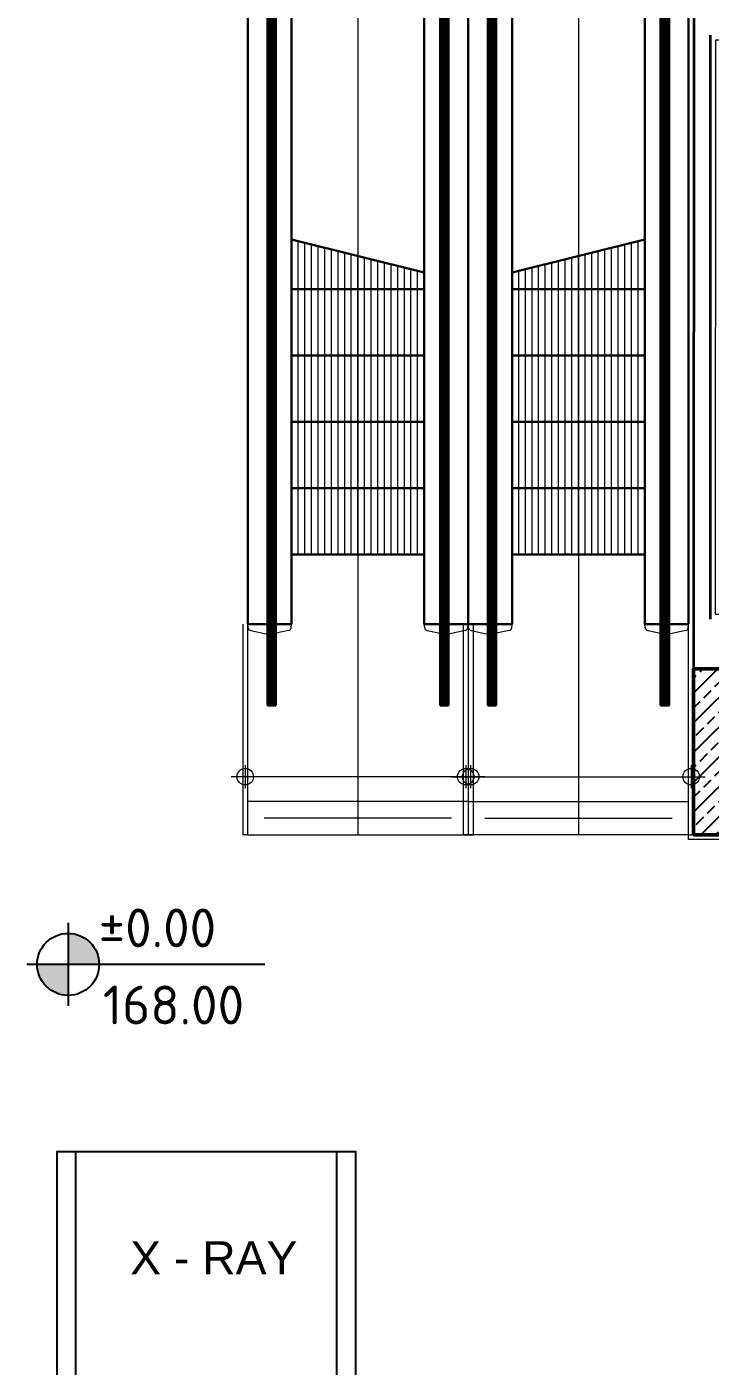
# Model space of a CAD drawing. Header units: millimetres. Extents: x 1443065 to 1517367, y 3763150 to 3779068.
# Drawn here: x 1477282 to 1477694, y 3766116 to 3766924 of the extents above; entities that cross this region are included whole.
import ezdxf
from ezdxf.enums import TextEntityAlignment as Align

# ---------------------------------------------------------------- set-up
doc = ezdxf.new("R2010")
doc.units = ezdxf.units.MM
for name, color, linetype, lineweight in [('1', 7, 'Continuous', 30), ('2', 3, 'Continuous', 15), ('3', 5, 'Continuous', 15), ('5', 2, 'Continuous', 15), ('DUVAR', 2, 'Continuous', 35), ('MAHAL', 52, 'Continuous', 13), ('SIVA', 3, 'Continuous', 9), ('TASIYICI', 170, 'Continuous', 50)]:
    doc.layers.add(name, color=color, linetype=linetype, lineweight=lineweight)
for name, color, linetype in [('m-TAR_duvar', 8, 'Continuous'), ('m-TFR_vitrifiye', 1, 'Continuous'), ('m-YAZ_kot', 7, 'Continuous')]:
    doc.layers.add(name, color=color, linetype=linetype)
doc.styles.add('mono', font='isocpeur.ttf')
doc.styles.get("Standard").update_dxf_attribs({"font": 'arial.ttf'})

# ---------------------------------------------------------------- blocks, each defined once
blk = doc.blocks.new('m-plankot')
h = blk.add_hatch(color=256)
h.paths.add_polyline_path([(0, 0.144), (0, 0), (0.144, 0, 0.414214)])
h.paths.add_polyline_path([(0, -0.144), (0, 0), (-0.144, 0, 0.414214)])
for p, q in [((0, 0.192), (0, -0.192)), ((0.9136, 0), (-0.192, 0))]:
    blk.add_line(p, q)
blk.add_circle((0, 0), 0.144)
blk.add_attdef('INCEKOT', (0.1868, 0.1), '', height=0.18)
blk.add_attdef('KABAKOT', text='', height=0.18).set_placement((0.1868, -0.1), align=Align.TOP_LEFT)

msp = doc.modelspace()

# ---------------------------------------------------------------- hatches: boundary and pattern name
at = {"layer": 'm-TAR_duvar'}
h = msp.add_hatch(dxfattribs=at)
h.set_pattern_fill('ANSI33', color=256, scale=2)
h.set_pattern_definition([(45, (55132.096, -87954.948), (-8.98025612, 8.98025612), []), (45, (55141.077, -87954.948), (-8.98025612, 8.98025612), [6.35, -3.175])])
h.paths.add_polyline_path([(1477784.05, 3766536.58), (1477684.05, 3766536.58), (1477684.05, 3766436.58), (1477784.05, 3766436.58)])

# ---------------------------------------------------------------- linework, layer by layer
at = {"layer": '1'}
for p, q in [((1477415.05, 3767326.6), (1477414.87, 3766563.58)), ((1477426.73, 3767326.6), (1477426.72, 3766514.58)), ((1477431.82, 3766514.58), (1477431.83, 3767326.6)), ((1477441.38, 3767326.6), (1477441.37, 3766563.58)), ((1477521.38, 3767326.6), (1477521.37, 3766563.58)), ((1477530.92, 3766514.58), (1477530.93, 3767326.6)), ((1477536.03, 3767326.6), (1477536.02, 3766514.58)), ((1477547.88, 3767326.6), (1477547.87, 3766563.58)), ((1477559.73, 3767326.6), (1477559.72, 3766514.58)), ((1477564.82, 3766514.58), (1477564.83, 3767326.6)), ((1477574.38, 3767326.6), (1477574.37, 3766563.58)), ((1477654.38, 3767326.6), (1477654.37, 3766563.58)), ((1477663.92, 3766514.58), (1477663.93, 3767326.6)), ((1477669.03, 3767326.6), (1477669.02, 3766514.58)), ((1477680.87, 3767326.6), (1477680.87, 3766563.58)), ((1477547.88, 3767210.7), (1477547.87, 3766563.58)), ((1477441.37, 3766605.58), (1477441.37, 3766795.58)), ((1477521.37, 3766775.58), (1477441.37, 3766795.58)), ((1477574.37, 3766775.58), (1477654.37, 3766795.58)), ((1477654.37, 3766605.58), (1477654.37, 3766795.58)), ((1477521.37, 3766775.58), (1477521.37, 3766605.58)), ((1477574.37, 3766775.58), (1477574.37, 3766605.58)), ((1477441.37, 3766765.58), (1477521.37, 3766765.58)), ((1477654.37, 3766765.58), (1477574.37, 3766765.58)), ((1477441.37, 3766725.58), (1477521.37, 3766725.58)), ((1477654.37, 3766725.58), (1477574.37, 3766725.58)), ((1477441.37, 3766685.58), (1477521.37, 3766685.58)), ((1477654.37, 3766685.58), (1477574.37, 3766685.58)), ((1477441.37, 3766645.58), (1477521.37, 3766645.58)), ((1477654.37, 3766645.58), (1477574.37, 3766645.58)), ((1477441.37, 3766605.58), (1477521.37, 3766605.58)), ((1477654.37, 3766605.58), (1477574.37, 3766605.58)), ((1477426.72, 3766563.58), (1477414.87, 3766563.58)), ((1477431.82, 3766563.58), (1477441.37, 3766563.58)), ((1477530.92, 3766563.58), (1477521.37, 3766563.58)), ((1477536.02, 3766563.58), (1477547.87, 3766563.58)), ((1477559.72, 3766563.58), (1477547.87, 3766563.58)), ((1477564.82, 3766563.58), (1477574.37, 3766563.58)), ((1477663.92, 3766563.58), (1477654.37, 3766563.58)), ((1477669.02, 3766563.58), (1477680.87, 3766563.58)), ((1477431.82, 3766514.58), (1477426.72, 3766514.58)), ((1477530.92, 3766514.58), (1477536.02, 3766514.58)), ((1477564.82, 3766514.58), (1477559.72, 3766514.58)), ((1477663.92, 3766514.58), (1477669.02, 3766514.58))]:
    msp.add_line(p, q, dxfattribs=at)
at = {"layer": '2'}
for p, q in [((1477547.88, 3767326.6), (1477547.87, 3766436.58)), ((1477547.88, 3767208.07), (1477547.87, 3766436.58)), ((1477414.87, 3766436.58), (1477414.88, 3767196.58)), ((1477680.87, 3766436.58), (1477680.88, 3767196.58)), ((1477445.37, 3766605.58), (1477445.37, 3766794.58)), ((1477650.37, 3766605.58), (1477650.37, 3766794.58)), ((1477449.37, 3766605.58), (1477449.37, 3766793.58)), ((1477453.37, 3766605.58), (1477453.37, 3766792.58)), ((1477457.37, 3766605.58), (1477457.37, 3766791.58)), ((1477461.37, 3766605.58), (1477461.37, 3766790.58)), ((1477465.37, 3766605.58), (1477465.37, 3766789.58)), ((1477469.37, 3766605.58), (1477469.37, 3766788.58)), ((1477473.37, 3766605.58), (1477473.37, 3766787.58)), ((1477477.37, 3766605.58), (1477477.37, 3766786.58)), ((1477618.37, 3766605.58), (1477618.37, 3766786.58)), ((1477622.37, 3766605.58), (1477622.37, 3766787.58)), ((1477626.37, 3766605.58), (1477626.37, 3766788.58)), ((1477630.37, 3766605.58), (1477630.37, 3766789.58)), ((1477634.37, 3766605.58), (1477634.37, 3766790.58)), ((1477638.37, 3766605.58), (1477638.37, 3766791.58)), ((1477642.37, 3766605.58), (1477642.37, 3766792.58)), ((1477646.37, 3766605.58), (1477646.37, 3766793.58)), ((1477481.37, 3766605.58), (1477481.37, 3766785.58)), ((1477485.37, 3766605.58), (1477485.37, 3766784.58)), ((1477489.37, 3766605.58), (1477489.37, 3766783.58)), ((1477493.37, 3766605.58), (1477493.37, 3766782.58)), ((1477497.37, 3766605.58), (1477497.37, 3766781.58)), ((1477501.37, 3766605.58), (1477501.37, 3766780.58)), ((1477505.37, 3766605.58), (1477505.37, 3766779.58)), ((1477509.37, 3766605.58), (1477509.37, 3766778.58)), ((1477586.37, 3766605.58), (1477586.37, 3766778.58)), ((1477590.37, 3766605.58), (1477590.37, 3766779.58)), ((1477594.37, 3766605.58), (1477594.37, 3766780.58)), ((1477598.37, 3766605.58), (1477598.37, 3766781.58)), ((1477602.37, 3766605.58), (1477602.37, 3766782.58)), ((1477606.37, 3766605.58), (1477606.37, 3766783.58)), ((1477610.37, 3766605.58), (1477610.37, 3766784.58)), ((1477614.37, 3766605.58), (1477614.37, 3766785.58)), ((1477513.37, 3766605.58), (1477513.37, 3766777.58)), ((1477517.37, 3766605.58), (1477517.37, 3766776.58)), ((1477578.37, 3766605.58), (1477578.37, 3766776.58)), ((1477582.37, 3766605.58), (1477582.37, 3766777.58)), ((1477557.87, 3766471.58), (1477404.87, 3766471.58)), ((1477420.37, 3766471.58), (1477406.37, 3766471.58)), ((1477413.37, 3766478.58), (1477413.37, 3766464.58)), ((1477537.87, 3766471.58), (1477690.87, 3766471.58)), ((1477539.37, 3766471.58), (1477553.37, 3766471.58)), ((1477556.37, 3766471.58), (1477542.37, 3766471.58)), ((1477546.37, 3766478.58), (1477546.37, 3766464.58)), ((1477549.37, 3766478.58), (1477549.37, 3766464.58)), ((1477675.37, 3766471.58), (1477689.37, 3766471.58)), ((1477682.37, 3766478.58), (1477682.37, 3766464.58)), ((1477547.87, 3766456.58), (1477414.87, 3766456.58)), ((1477547.87, 3766456.58), (1477680.87, 3766456.58)), ((1477414.87, 3766436.58), (1477547.87, 3766436.58)), ((1477680.87, 3766436.58), (1477547.87, 3766436.58))]:
    msp.add_line(p, q, dxfattribs=at)
for centre in [(1477413.37, 3766471.58), (1477546.37, 3766471.58), (1477549.37, 3766471.58), (1477682.37, 3766471.58)]:
    msp.add_circle(centre, 5, dxfattribs=at)
at = {"layer": '3'}
for p, q in [((1477427.24, 3767326.6), (1477427.23, 3766514.58)), ((1477427.75, 3767326.6), (1477427.74, 3766514.58)), ((1477428.26, 3767326.6), (1477428.25, 3766514.58)), ((1477428.77, 3767326.6), (1477428.76, 3766514.58)), ((1477429.28, 3767326.6), (1477429.27, 3766514.58)), ((1477429.79, 3767326.6), (1477429.78, 3766514.58)), ((1477430.3, 3767326.6), (1477430.29, 3766514.58)), ((1477430.81, 3767326.6), (1477430.8, 3766514.58)), ((1477431.32, 3767326.6), (1477431.31, 3766514.58)), ((1477531.44, 3767326.6), (1477531.43, 3766514.58)), ((1477531.95, 3767326.6), (1477531.94, 3766514.58)), ((1477532.46, 3767326.6), (1477532.45, 3766514.58)), ((1477532.97, 3767326.6), (1477532.96, 3766514.58)), ((1477533.48, 3767326.6), (1477533.47, 3766514.58)), ((1477533.99, 3767326.6), (1477533.98, 3766514.58)), ((1477534.5, 3767326.6), (1477534.49, 3766514.58)), ((1477535.01, 3767326.6), (1477535, 3766514.58)), ((1477535.52, 3767326.6), (1477535.51, 3766514.58)), ((1477560.24, 3767326.6), (1477560.23, 3766514.58)), ((1477560.75, 3767326.6), (1477560.74, 3766514.58)), ((1477561.26, 3767326.6), (1477561.25, 3766514.58)), ((1477561.77, 3767326.6), (1477561.76, 3766514.58)), ((1477562.28, 3767326.6), (1477562.27, 3766514.58)), ((1477562.79, 3767326.6), (1477562.78, 3766514.58)), ((1477563.3, 3767326.6), (1477563.29, 3766514.58)), ((1477563.81, 3767326.6), (1477563.8, 3766514.58)), ((1477564.32, 3767326.6), (1477564.31, 3766514.58)), ((1477664.44, 3767326.6), (1477664.43, 3766514.58)), ((1477664.95, 3767326.6), (1477664.94, 3766514.58)), ((1477665.46, 3767326.6), (1477665.45, 3766514.58)), ((1477665.97, 3767326.6), (1477665.96, 3766514.58)), ((1477666.48, 3767326.6), (1477666.47, 3766514.58)), ((1477666.99, 3767326.6), (1477666.98, 3766514.58)), ((1477667.5, 3767326.6), (1477667.49, 3766514.58)), ((1477668.01, 3767326.6), (1477668, 3766514.58)), ((1477668.52, 3767326.6), (1477668.51, 3766514.58))]:
    msp.add_line(p, q, dxfattribs=at)
at = {"layer": '5'}
for p, q in [((1477481.38, 3767326.6), (1477481.37, 3766436.58)), ((1477481.38, 3767326.6), (1477481.37, 3766436.58)), ((1477614.38, 3767326.6), (1477614.37, 3766436.58)), ((1477614.38, 3767326.6), (1477614.37, 3766436.58)), ((1477411.87, 3766563.58), (1477411.87, 3766436.58)), ((1477415.13, 3766561.38), (1477414.87, 3766563.58)), ((1477441.12, 3766561.38), (1477441.37, 3766563.58)), ((1477521.63, 3766561.38), (1477521.37, 3766563.58)), ((1477544.87, 3766563.58), (1477544.87, 3766436.58)), ((1477547.62, 3766561.38), (1477547.87, 3766563.58)), ((1477548.13, 3766561.38), (1477547.87, 3766563.58)), ((1477550.87, 3766563.58), (1477550.87, 3766436.58)), ((1477574.12, 3766561.38), (1477574.37, 3766563.58)), ((1477654.63, 3766561.38), (1477654.37, 3766563.58)), ((1477680.62, 3766561.38), (1477680.87, 3766563.58)), ((1477416.71, 3766559.65), (1477426.72, 3766557.57)), ((1477439.54, 3766559.65), (1477431.82, 3766558.05)), ((1477523.21, 3766559.65), (1477530.92, 3766558.05)), ((1477546.04, 3766559.65), (1477536.02, 3766557.57)), ((1477549.71, 3766559.65), (1477559.72, 3766557.57)), ((1477572.54, 3766559.65), (1477564.82, 3766558.05)), ((1477656.21, 3766559.65), (1477663.92, 3766558.05)), ((1477679.04, 3766559.65), (1477669.02, 3766557.57)), ((1477537.87, 3766446.58), (1477424.87, 3766446.58)), ((1477557.87, 3766446.58), (1477670.87, 3766446.58)), ((1477414.87, 3766436.58), (1477411.87, 3766436.58)), ((1477547.87, 3766436.58), (1477544.87, 3766436.58)), ((1477547.87, 3766436.58), (1477550.87, 3766436.58)), ((1477680.87, 3766436.58), (1477683.87, 3766436.58))]:
    msp.add_line(p, q, dxfattribs=at)
for centre, start, end in [((1477417.12, 3766561.61), 186.59598, 258.27605), ((1477439.13, 3766561.61), 281.72396, 353.40403), ((1477523.62, 3766561.61), 186.59597, 258.27604), ((1477545.63, 3766561.61), 281.72395, 353.40402), ((1477550.12, 3766561.61), 186.59598, 258.27605), ((1477572.13, 3766561.61), 281.72396, 353.40403), ((1477656.62, 3766561.61), 186.59597, 258.27604), ((1477678.63, 3766561.61), 281.72395, 353.40402)]:
    msp.add_arc(centre, 2, start, end, dxfattribs=at)
at = {"layer": 'DUVAR'}
for p, q in [((1477684.05, 3767196.58), (1477683.88, 3766536.58)), ((1477693.88, 3766918.79), (1477693.88, 3766566.6))]:
    msp.add_line(p, q, dxfattribs=at)
at = {"layer": 'm-TFR_vitrifiye', "color": 1}
msp.add_line((1477311.02, 3766245.46), (1477468.73, 3766245.46), dxfattribs=at)
for points in [[(1477299.84, 3766108.77), (1477299.84, 3766245.46), (1477311.02, 3766245.46), (1477311.02, 3766108.77)], [(1477468.73, 3766108.77), (1477468.73, 3766245.46), (1477479.91, 3766245.46), (1477479.91, 3766108.77)]]:
    msp.add_lwpolyline(points, close=True, dxfattribs=at)
at = {"layer": 'SIVA'}
msp.add_lwpolyline([(1478781.05, 3766293.01), (1478781.05, 3766433.58), (1478691.05, 3766433.58), (1478691.05, 3766539.58), (1478736.05, 3766539.58), (1478736.05, 3766915.79), (1477697.05, 3766915.79), (1477696.88, 3766569.6), (1477927.05, 3766569.6), (1477927.05, 3766433.6), (1477680.87, 3766433.6), (1477681.05, 3767329.6), (1478064.15, 3767329.6)], dxfattribs=at)
at = {"layer": 'TASIYICI'}
msp.add_lwpolyline([(1477683.87, 3766436.58), (1477783.87, 3766436.58), (1477783.87, 3766536.58), (1477683.87, 3766536.58)], close=True, dxfattribs=at)

# ---------------------------------------------------------------- block references
at = {"layer": 'm-YAZ_kot'}
ref = msp.add_blockref('m-plankot', (1477306.55, 3766358.4), dxfattribs=dict(at, xscale=129.9375, yscale=129.9375, zscale=129.9375))
ref.add_attrib('KABAKOT', '168.00', dxfattribs={"layer": '0', "height": 23.389, "rotation": 0, "style": 'mono'}).set_placement((1477327.46, 3766315.21), align=Align.BOTTOM_LEFT)
ref.add_attrib('INCEKOT', '%%P0.00', dxfattribs={"layer": '0', "height": 23.389, "rotation": 0, "style": 'mono'}).set_placement((1477324.97, 3766361.69), align=Align.BOTTOM_LEFT)

# ---------------------------------------------------------------- texts
at = {"layer": 'MAHAL', "insert": (1477343.97, 3766171.47), "char_height": 20, "width": 388.0814, "attachment_point": 7}
msp.add_mtext('{\\f@Arial Unicode MS|b0|i0|c162|p34;X - RAY}', dxfattribs=at)

doc.saveas('drawing.dxf')
